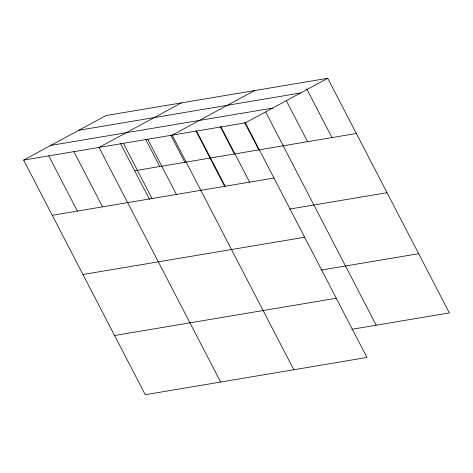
<?xml version="1.0" encoding="UTF-8"?>
<svg xmlns="http://www.w3.org/2000/svg" width="473" height="473" viewBox="0 0 473 473"><rect width="100%" height="100%" fill="white"/><g stroke="black" fill="none" stroke-linecap="round" stroke-linejoin="round"><path stroke-width="0.71" d="M23.65 160.093L245.351 122.832L366.965 357.452L145.264 394.713L23.65 160.093L106.035 115.548L327.736 78.287L449.35 312.907L351.8 329.303M181.413 102.883L99.028 147.428L220.643 382.042M254.575 90.585L172.19 135.13L293.804 369.744M245.351 122.832L327.736 78.287M78.849 130.252L300.55 92.986M50.836 145.394L272.537 108.134M134.651 170.753L356.352 133.487M52.267 215.298L273.962 178.037M289.494 209.09L387.038 192.694M82.952 274.506L304.653 237.239M321.114 270.095L418.658 253.699M114.572 335.505L336.273 298.244M306.717 88.883L331.963 137.59M286.366 100.773L307.574 141.687M265.684 112.018L376.189 325.199M244.665 122.608L258.802 149.882M220.962 126.93L249.578 182.135M220.276 126.705L234.413 153.985M196.579 131.033L225.189 186.232M195.887 130.808L224.864 186.711M170.765 135.03L184.902 162.304M147.801 139.228L176.417 194.433M145.637 139.251L159.773 166.531M123.418 143.325L152.028 198.53M120.509 143.479L149.492 199.381M73.9 151.65L102.517 206.849M48.778 155.871L77.389 211.076"/></g></svg>
